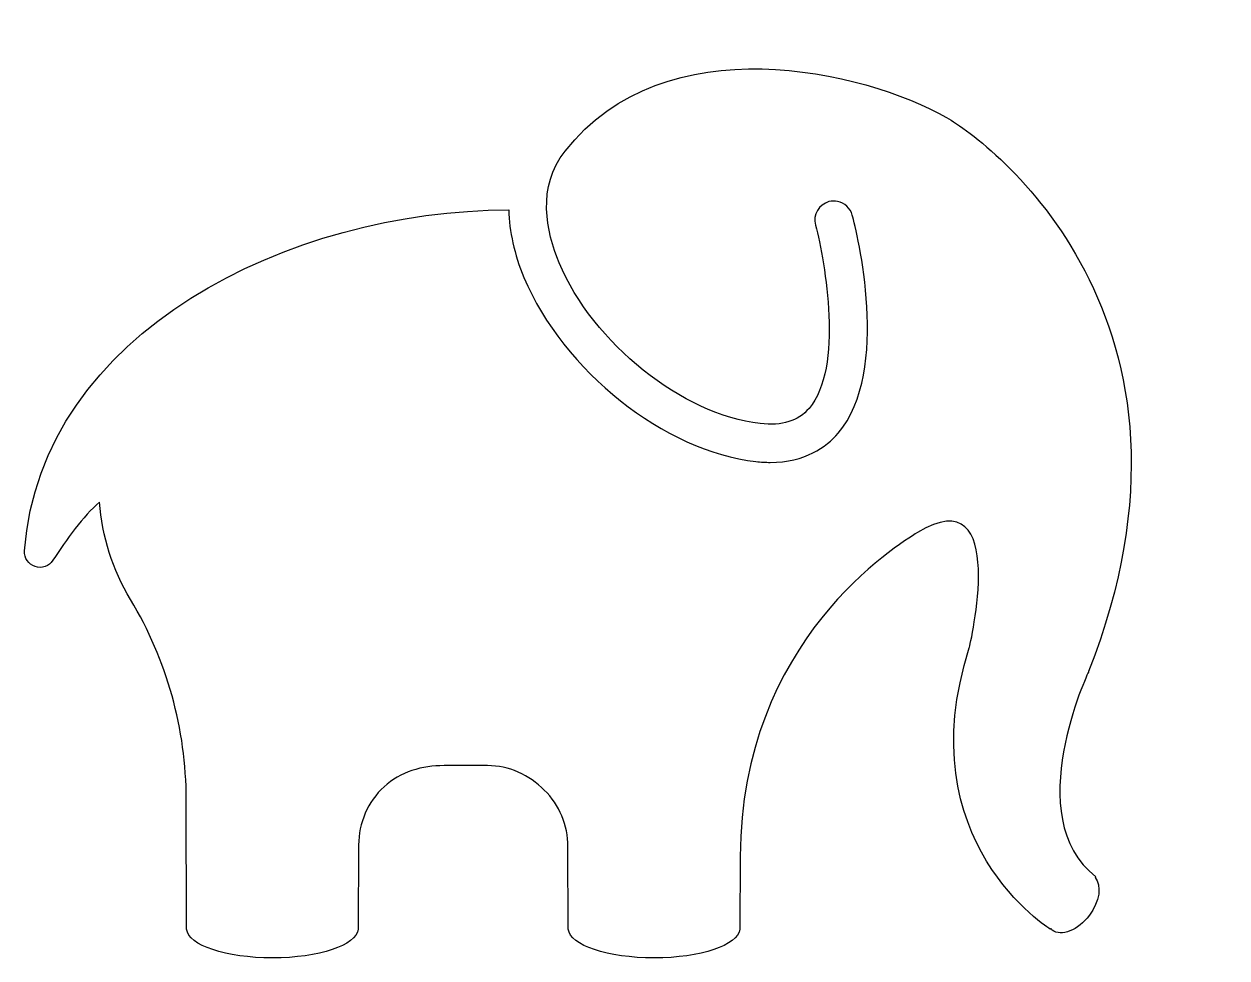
# Model space of a CAD drawing. Header units: centimetres. Extents: x -10.8 to 12.7, y -8.7 to 9.5.
import ezdxf

# ---------------------------------------------------------------- set-up
doc = ezdxf.new("R2010")
doc.units = ezdxf.units.CM
doc.header["$MEASUREMENT"] = 0
doc.layers.add('Layer 1', color=7, linetype='Continuous')

msp = doc.modelspace()

# ---------------------------------------------------------------- linework, layer by layer
at = {"layer": 'Layer 1'}
msp.add_open_spline([(10.10347, -7.08921), (8.61423, -5.92573), (9.96386, -3.0869), (9.96386, -3.0869), (9.96386, -3.0869), (12.66309, 3.80079), (7.99297, 7.27054), (7.19449, 7.72278), (7.19449, 7.72278), (5.56877, 8.64355), (1.70187, 9.54577), (-0.25025, 7.06797), (-0.25025, 7.06797), (-0.80235, 6.36721), (-0.61782, 5.49692), (-0.3637, 4.88865), (-0.3637, 4.88865), (0.29039, 3.32341), (2.04866, 1.91598), (3.55573, 1.75167), (3.55573, 1.75167), (3.98549, 1.70367), (4.29851, 1.80219), (4.51048, 2.04909), (4.51048, 2.04909), (5.18419, 2.83333), (4.82897, 4.89668), (4.63483, 5.62566), (4.63483, 5.62566), (4.58213, 5.82417), (4.70027, 6.02815), (4.89917, 6.08124), (4.89917, 6.08124), (4.95649, 6.09646), (5.01304, 6.09406), (5.0675, 6.08299), (5.0675, 6.08299), (5.20181, 6.05576), (5.31722, 5.95864), (5.35475, 5.8169), (5.35475, 5.8169), (5.43618, 5.51003), (6.12228, 2.78208), (5.07554, 1.56372), (5.07554, 1.56372), (4.84467, 1.29502), (4.43419, 0.99581), (3.75172, 0.99581), (3.75172, 0.99581), (3.66409, 0.99581), (3.57176, 1.0009), (3.47503, 1.01145), (3.47503, 1.01145), (1.69713, 1.2056), (-0.2906, 2.78247), (-1.05082, 4.60183), (-1.05082, 4.60183), (-1.2421, 5.05954), (-1.33751, 5.50226), (-1.34781, 5.91988), (-1.34781, 5.91988), (-5.61069, 5.91988), (-10.4771, 3.54342), (-10.79409, -0.73113), (-10.79409, -0.73113), (-10.80426, -0.86826), (-10.71993, -0.99474), (-10.58938, -1.038), (-10.58938, -1.038), (-10.45884, -1.08164), (-10.31526, -1.03078), (-10.24143, -0.91481), (-10.24143, -0.91481), (-9.97966, -0.50377), (-9.65368, -0.05875), (-9.32989, 0.22157), (-9.32989, 0.22157), (-9.28343, -0.45162), (-9.07893, -1.09481), (-8.72565, -1.68196), (-8.72565, -1.68196), (-8.01813, -2.85779), (-7.64035, -4.20811), (-7.64035, -5.58023), (-7.64035, -5.58023), (-7.64035, -5.58023), (-7.6336, -8.11301), (-7.6336, -8.11301), (-7.6336, -8.11301), (-7.59757, -8.42338), (-6.8644, -8.67147), (-5.9588, -8.67147), (-5.9588, -8.67147), (-5.05286, -8.67147), (-4.3197, -8.42338), (-4.28362, -8.11301), (-4.28362, -8.11301), (-4.28362, -8.11301), (-4.27687, -6.46925), (-4.27687, -6.46925), (-4.27687, -6.46925), (-4.27687, -6.0377), (-4.09691, -5.62538), (-3.7806, -5.33155), (-3.7806, -5.33155), (-3.46429, -5.03776), (-3.04043, -4.92), (-2.60883, -4.92), (-2.60883, -4.92), (-2.34112, -4.92), (-1.7933, -4.92038), (-1.76128, -4.92), (-1.76128, -4.92), (-1.34717, -4.91568), (-0.94831, -5.10539), (-0.65422, -5.39699), (-0.65422, -5.39699), (-0.35971, -5.6886), (-0.19424, -6.08561), (-0.19424, -6.49977), (-0.19424, -6.49977), (-0.19424, -6.49977), (-0.18749, -8.11297), (-0.18749, -8.11297), (-0.18749, -8.11297), (-0.15146, -8.42334), (0.58167, -8.67143), (1.48731, -8.67143), (1.48731, -8.67143), (2.39325, -8.67143), (3.12641, -8.42334), (3.16249, -8.11297), (3.16249, -8.11297), (3.16249, -8.11297), (3.16924, -6.69319), (3.16924, -6.69319), (3.16924, -6.69319), (3.16924, -2.47856), (6.25775, -0.59782), (6.62471, -0.37486), (6.62471, -0.37486), (8.44591, 0.73164), (7.63691, -2.62141), (7.63691, -2.62141), (7.63691, -2.62141), (6.42692, -6.39102), (9.21921, -8.11296), (9.21921, -8.11296), (9.21921, -8.11296), (9.21921, -8.11296), (9.23173, -8.09847), (9.23173, -8.09847), (9.23173, -8.09847), (9.24045, -8.10736), (9.24293, -8.12172), (9.25302, -8.12933), (9.25302, -8.12933), (9.43187, -8.26419), (9.75737, -8.1348), (9.97947, -7.83956), (9.97947, -7.83956), (10.1843, -7.56856), (10.22175, -7.25977), (10.08928, -7.10558), (10.08928, -7.10558), (10.08928, -7.10558), (10.10347, -7.08921), (10.10347, -7.08921)], degree=3, knots=[0, 0, 0, 0, 0.02325581, 0.02325581, 0.02325581, 0.02325581, 0.04651163, 0.04651163, 0.04651163, 0.04651163, 0.06976744, 0.06976744, 0.06976744, 0.06976744, 0.09302326, 0.09302326, 0.09302326, 0.09302326, 0.11627907, 0.11627907, 0.11627907, 0.11627907, 0.13953488, 0.13953488, 0.13953488, 0.13953488, 0.1627907, 0.1627907, 0.1627907, 0.1627907, 0.18604651, 0.18604651, 0.18604651, 0.18604651, 0.20930233, 0.20930233, 0.20930233, 0.20930233, 0.23255814, 0.23255814, 0.23255814, 0.23255814, 0.25581395, 0.25581395, 0.25581395, 0.25581395, 0.27906977, 0.27906977, 0.27906977, 0.27906977, 0.30232558, 0.30232558, 0.30232558, 0.30232558, 0.3255814, 0.3255814, 0.3255814, 0.3255814, 0.34883721, 0.34883721, 0.34883721, 0.34883721, 0.37209302, 0.37209302, 0.37209302, 0.37209302, 0.39534884, 0.39534884, 0.39534884, 0.39534884, 0.41860465, 0.41860465, 0.41860465, 0.41860465, 0.44186047, 0.44186047, 0.44186047, 0.44186047, 0.46511628, 0.46511628, 0.46511628, 0.46511628, 0.48837209, 0.48837209, 0.48837209, 0.48837209, 0.51162791, 0.51162791, 0.51162791, 0.51162791, 0.53488372, 0.53488372, 0.53488372, 0.53488372, 0.55813953, 0.55813953, 0.55813953, 0.55813953, 0.58139535, 0.58139535, 0.58139535, 0.58139535, 0.60465116, 0.60465116, 0.60465116, 0.60465116, 0.62790698, 0.62790698, 0.62790698, 0.62790698, 0.65116279, 0.65116279, 0.65116279, 0.65116279, 0.6744186, 0.6744186, 0.6744186, 0.6744186, 0.69767442, 0.69767442, 0.69767442, 0.69767442, 0.72093023, 0.72093023, 0.72093023, 0.72093023, 0.74418605, 0.74418605, 0.74418605, 0.74418605, 0.76744186, 0.76744186, 0.76744186, 0.76744186, 0.79069767, 0.79069767, 0.79069767, 0.79069767, 0.81395349, 0.81395349, 0.81395349, 0.81395349, 0.8372093, 0.8372093, 0.8372093, 0.8372093, 0.86046512, 0.86046512, 0.86046512, 0.86046512, 0.88372093, 0.88372093, 0.88372093, 0.88372093, 0.90697674, 0.90697674, 0.90697674, 0.90697674, 0.93023256, 0.93023256, 0.93023256, 0.93023256, 0.95348837, 0.95348837, 0.95348837, 0.95348837, 1, 1, 1, 1], dxfattribs=at)

doc.saveas('drawing.dxf')
